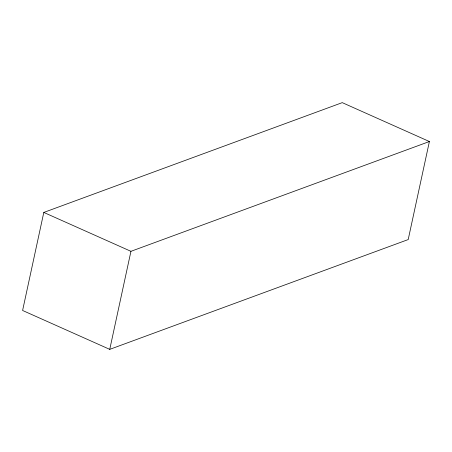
<?xml version="1.0" encoding="UTF-8"?>
<svg xmlns="http://www.w3.org/2000/svg" width="452" height="452" viewBox="0 0 452 452"><rect width="100%" height="100%" fill="white"/><g stroke="black" fill="none" stroke-linecap="round" stroke-linejoin="round"><path stroke-width="0.68" d="M43.799 212.434L22.6 310.473L109.746 349.362L408.201 239.566L429.4 141.527L342.254 102.638L43.799 212.434L130.939 251.323L429.4 141.527M109.746 349.362L130.939 251.323"/></g></svg>
